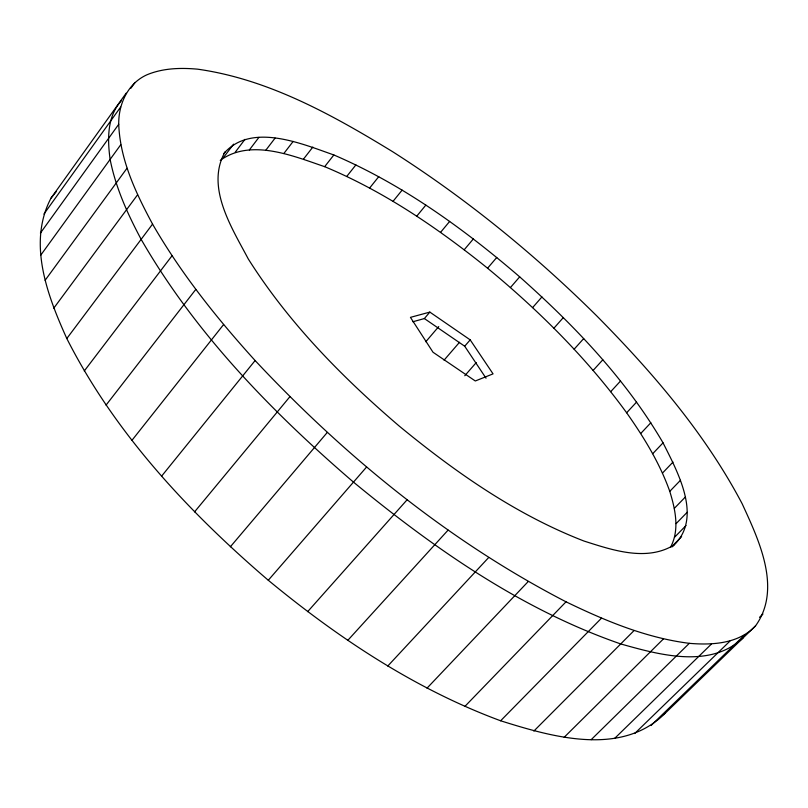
<?xml version="1.0" encoding="UTF-8"?>
<svg xmlns="http://www.w3.org/2000/svg" width="808" height="808" viewBox="0 0 808 808"><rect width="100%" height="100%" fill="white"/><g stroke="black" fill="none" stroke-linecap="round" stroke-linejoin="round"><path stroke-width="1.21" d="M672.175 546.824C703.798 518.999 677.902 472.589 663.045 442.845C625.917 379.305 574.417 325.483 519.685 276.851C463.449 228.452 402.323 184.386 333.856 154.964C301.576 143.673 250.914 121.927 223.614 153.793M670.549 547.208C679.881 529.795 675.266 509.212 669.771 491.355C659.702 463.034 643.875 437.239 626.634 412.777C587.153 358.52 539.239 310.848 487.577 268.216C437.684 227.987 384.032 191.435 324.664 166.67C292.849 155.863 250.894 138.198 220.251 160.378M755.561 625.846C738.714 643.784 712.333 645.279 689.305 643.33C645.895 637.845 605.111 620.736 566.024 601.808C448.824 541.178 345.087 456.601 255.116 360.54C216.867 318.332 181.073 273.559 152.561 224.099C135.916 193.112 120.099 160.075 118.725 124.291C118.412 104.131 127.826 83.315 146.965 74.78C162.974 68.114 180.527 67.65 197.576 69.165C268.418 79.164 332.351 114.867 392.547 151.651C466.509 198.788 534.856 254.51 597.092 316.241C652.692 372.528 705.091 433.431 742.168 503.768C758.803 540.077 782.245 588.648 755.561 625.846L663.752 714.656C619.888 756.702 551.44 736.745 500.627 720.776C415.13 689.153 338.279 638.007 268.286 580.255C188.436 511.807 114.706 433.027 66.812 338.532C47.531 295.819 27.3 243.147 51.015 198.142L126.159 93.162M225.038 151.894C205.323 187.102 231.876 227.816 248.228 258.863C288.547 322.796 342.097 377.255 399.334 426.159C455.429 472.276 515.948 514.716 584.053 541.067C612.272 550.026 646.228 561.823 673.842 545.117M663.752 714.656L665.166 712.585M130.866 88.274L135.057 82.416M43.925 214.049L120.614 107.1M40.4 233.088L118.725 124.291M40.703 255.217L120.766 144.703M45.096 280.315L126.987 168.266M53.762 308.181L137.562 194.819M66.812 338.532L152.561 224.099M223.735 157.196L233.573 144.157M235.269 152.156L244.965 139.35M249.349 149.955L258.913 137.38M84.264 371.003L172.003 255.793M265.63 150.46L275.084 138.118M283.82 153.53L293.163 141.4M106.04 405.141L195.758 289.456M303.586 158.984L312.848 147.076M324.664 166.67L333.856 154.964M131.906 440.4L223.584 324.574M346.763 176.407L355.904 164.882M369.64 188.022L378.75 176.659M51.015 198.142L56.166 191.749M161.57 476.195L255.116 360.54M393.041 201.323L402.131 190.122M416.746 216.17L425.836 205.101M121.483 100.667C106.949 116.251 107.383 139.592 110.12 159.398C115.675 187.678 127.654 214.049 141.148 239.34C195.183 333.229 271.811 411.908 353.48 482.124C433.997 548.38 521.453 609.555 620.726 643.936C659.49 654.874 710.333 669.044 743.38 637.623M194.566 511.878L289.87 396.728M440.542 232.371L449.642 221.432M464.216 249.773L473.347 238.936M230.361 546.784L327.26 432.452M412.888 321.756L424.372 318.554L429.836 312.1L470.195 339.875L493.052 373.872L475.306 380.982L433.017 352.248L410.444 317.362L429.836 312.1M487.577 268.216L496.758 257.459M425.806 341.734L438.744 326.573M444.067 360.176L459.53 342.269M510.434 287.547L519.685 276.851M486.032 378.205L464.701 346.218L470.195 339.875M268.286 580.255L366.59 467.014M464.772 375.73L476.245 362.59M532.613 307.596L541.936 296.94M553.914 328.2L563.338 317.574M307.666 611.656L407.121 499.768M574.155 349.187L583.699 338.582M593.153 370.407L602.818 359.792M347.743 640.411L448.087 530.109M610.717 391.668L620.524 381.022M387.769 666.045L488.699 557.5M626.634 412.777L636.593 402.071M640.714 433.522L650.844 422.756M427.028 688.153L528.24 581.508M652.733 453.692L663.045 442.845M662.499 473.054L672.993 462.095M669.771 491.355L680.477 480.275M464.842 706.455L566.024 601.808M674.367 508.313L685.275 497.102M676.074 523.665L687.184 512.292M674.7 537.098L686.022 525.553M671.741 546.652L681.619 536.603M500.627 720.776L601.465 618.191M533.866 731.058L634.058 630.563M564.146 737.32L663.439 638.906M591.163 739.684L689.305 643.33M614.716 738.34L711.505 643.986M634.684 733.533L729.937 641.118M759.53 617.342L762.944 614.04M651.016 725.534L744.602 634.967M424.372 318.554L464.701 346.218"/></g></svg>
